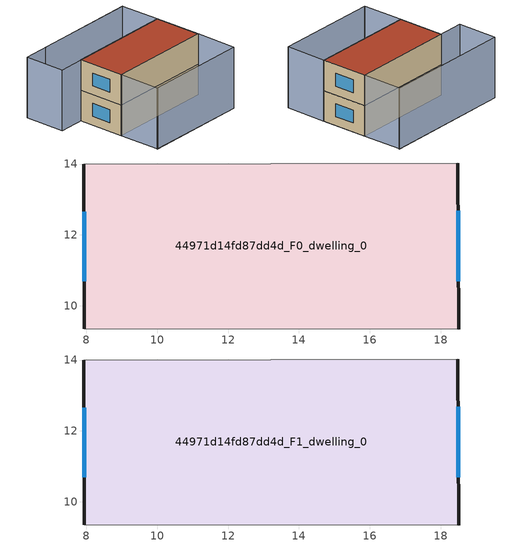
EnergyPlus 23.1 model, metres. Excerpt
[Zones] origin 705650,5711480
44971d14fd87dd4d_F0_dwelling_0
 floor ground (EU_floor_Construction): 18.49,14.03 18.51,9.34 7.94,9.35 7.93,13.99 z0
 wall outside (EU_wall_Construction): 18.51,9.34 18.49,14.03 / 7.93,13.99 7.94,9.35 z0:3
 wall adiabatic (EU_wall_Construction): 7.94,9.35 18.51,9.34 / 18.49,14.03 7.93,13.99 z0:3
 window (EU_Window_Construction): 18.5,10.7 18.5,12.67 / 7.93,12.65 7.94,10.69 z0.87:2.13
44971d14fd87dd4d_F1_dwelling_0
 floor to 44971d14fd87dd4d_F0_dwelling_0 (EU_floor_Construction): 18.49,14.03 18.51,9.34 7.94,9.35 7.93,13.99 z3
 wall outside (EU_wall_Construction): 18.51,9.34 18.49,14.03 / 7.93,13.99 7.94,9.35 z3:6
 wall adiabatic (EU_wall_Construction): 7.94,9.35 18.51,9.34 / 18.49,14.03 7.93,13.99 z3:6
 window (EU_Window_Construction): 18.5,10.7 18.5,12.67 / 7.93,12.65 7.94,10.69 z3.87:5.13
 roof outside (EU_roof_Construction): 18.51,9.34 18.49,14.03 7.93,13.99 7.94,9.35 z6
shading: 7.91,5.23 18.51,5.23 / 18.51,18.03 7.88,18 / 7.94,9.35 18.51,9.34 / 18.51,9.34 18.51,5.22 / 18.51,5.22 7.94,5.23 / 7.94,5.23 7.94,9.35 / 18.5,14.03 5.31,13.98 / 5.31,13.98 5.3,17.99 / 5.3,17.99 18.48,18.04 / 18.48,18.04 18.5,14.03 z0:6
[Building]
EU S2 Campaign: North Axis=0; Terrain=City; Solar Distribution=FullExterior
[Site:Location]
London: Latitude=51.5; Longitude=-0.5; Time Zone=0; Elevation=25
[SizingPeriod:WeatherFileDays]
AnnualSizingPeriod: Begin Month=1; Begin Day of Month=1; End Month=12; End Day of Month=31; Day of Week for Start Day=Monday; Use Weather File Daylight Saving Period=No; Use Weather File Rain and Snow Indicators=No
[MATERIAL]
EU_InternalMass_Material: Roughness=MediumRough; Thickness=0.1; Conductivity=1; Density=1800; Specific Heat=900; Thermal Absorptance=0.9; Solar Absorptance=0.7; Visible Absorptance=0.7
[MATERIAL:NOMASS] Roughness=MediumRough; Thermal Absorptance=0.9; Solar Absorptance=0.7; Visible Absorptance=0.7
Name | Thermal Resistance
EU_wall_NoMass | 0.724719
EU_roof_NoMass | 2.98947
EU_floor_NoMass | 2.39157
[WINDOWMATERIAL:SIMPLEGLAZINGSYSTEM]
EU_Window_SimpleGlazing: UFactor=2.63425; Solar Heat Gain Coefficient=0.76; Visible Transmittance=0.76
[CONSTRUCTION]
EU_wall_Construction: EU_wall_NoMass
EU_roof_Construction: EU_roof_NoMass
EU_floor_Construction: EU_floor_NoMass
EU_Window_Construction: EU_Window_SimpleGlazing
EU_InternalMass_Construction: EU_InternalMass_Material
[ZONE] Type=1; Multiplier=1; Ceiling Height=autocalculate; Volume=147.853; Floor Area=autocalculate; Part of Total Floor Area=Yes
44971d14fd87dd4d_F0_dwelling_0; 44971d14fd87dd4d_F1_dwelling_0
[INTERNALMASS] Construction=EU_InternalMass_Construction; Surface Area=49.2842
Name | Zone or ZoneList
44971d14fd87dd4d_F0_dwelling_0_EU_InternalMass | 44971d14fd87dd4d_F0_dwelling_0
44971d14fd87dd4d_F1_dwelling_0_EU_InternalMass | 44971d14fd87dd4d_F1_dwelling_0
[OTHEREQUIPMENT] Fuel Type=Electricity; Design Level Calculation Method=Watts/Area; Power per Zone Floor Area=1; Fraction Latent=0; Fraction Radiant=0; Fraction Lost=0; Carbon Dioxide Generation Rate=0; EndUse Subcategory=EU_Step8_InternalGains
Name | Zone or ZoneList or Space or SpaceList | Schedule
EU_Step8_InternalGain_44971d14fd87dd4d_F0_dwelling_0_f000 | 44971d14fd87dd4d_F0_dwelling_0 | EU_Step8_GainSchedule_44971d14fd87dd4d_F0_dwelling_0_f000
EU_Step8_InternalGain_44971d14fd87dd4d_F1_dwelling_0_f000 | 44971d14fd87dd4d_F1_dwelling_0 | EU_Step8_GainSchedule_44971d14fd87dd4d_F1_dwelling_0_f000
[ZONEVENTILATION:DESIGNFLOWRATE] Schedule=EU_AlwaysOn; Design Flow Rate Calculation Method=AirChanges/Hour; Air Changes per Hour=0.418135; Ventilation Type=Natural; Fan Pressure Rise=0; Fan Total Efficiency=1; Constant Term Coefficient=1; Temperature Term Coefficient=0; Velocity Term Coefficient=0; Velocity Squared Term Coefficient=0; Minimum Indoor Temperature=-100; Maximum Indoor Temperature=100; Delta Temperature=-100; Minimum Outdoor Temperature=-100; Maximum Outdoor Temperature=100; Maximum Wind Speed=40
Name | Zone or ZoneList or Space or SpaceList
EU_ConstantAir_44971d14fd87dd4d_F0_dwelling_0 | 44971d14fd87dd4d_F0_dwelling_0
EU_ConstantAir_44971d14fd87dd4d_F1_dwelling_0 | 44971d14fd87dd4d_F1_dwelling_0
[HVACTEMPLATE:THERMOSTAT] Constant Heating Setpoint=20; Constant Cooling Setpoint=50
EU_HeatOnly_44971d14fd87dd4d_F0_dwelling_0; EU_HeatOnly_44971d14fd87dd4d_F1_dwelling_0
[HVACTEMPLATE:ZONE:IDEALLOADSAIRSYSTEM] System Availability Schedule=EU_AlwaysOn; Maximum Heating Supply Air Temperature=50; Minimum Cooling Supply Air Temperature=13; Maximum Heating Supply Air Humidity Ratio=0.0156; Minimum Cooling Supply Air Humidity Ratio=0.0077; Heating Limit=NoLimit; Cooling Limit=NoLimit; Heating Availability Schedule=EU_AlwaysOn; Cooling Availability Schedule=EU_CoolingOff; Dehumidification Control Type=ConstantSensibleHeatRatio; Cooling Sensible Heat Ratio=0.7; Dehumidification Setpoint=60; Humidification Control Type=None; Humidification Setpoint=30; Outdoor Air Method=None; Outdoor Air Flow Rate per Person=0.00944; Outdoor Air Flow Rate per Zone Floor Area=0; Outdoor Air Flow Rate per Zone=0; Demand Controlled Ventilation Type=None; Outdoor Air Economizer Type=NoEconomizer; Heat Recovery Type=None; Sensible Heat Recovery Effectiveness=0.7; Latent Heat Recovery Effectiveness=0.65
Name | Template Thermostat
44971d14fd87dd4d_F0_dwelling_0 | EU_HeatOnly_44971d14fd87dd4d_F0_dwelling_0
44971d14fd87dd4d_F1_dwelling_0 | EU_HeatOnly_44971d14fd87dd4d_F1_dwelling_0
[SIZING:ZONE] Zone Cooling Design Supply Air Temperature Input Method=SupplyAirTemperature; Zone Cooling Design Supply Air Temperature=13; Zone Heating Design Supply Air Temperature Input Method=SupplyAirTemperature; Zone Heating Design Supply Air Temperature=50; Zone Cooling Design Supply Air Humidity Ratio=0.008; Zone Heating Design Supply Air Humidity Ratio=0.008; Cooling Design Air Flow Method=DesignDay; Cooling Design Air Flow Rate=0; Cooling Minimum Air Flow per Zone Floor Area=0.000762; Cooling Minimum Air Flow=0; Cooling Minimum Air Flow Fraction=0.2; Heating Design Air Flow Method=DesignDay; Heating Design Air Flow Rate=0; Heating Maximum Air Flow per Zone Floor Area=0.002032; Heating Maximum Air Flow=0.141576; Heating Maximum Air Flow Fraction=0.3; Account for Dedicated Outdoor Air System=No; Dedicated Outdoor Air System Control Strategy=NeutralSupplyAir; Dedicated Outdoor Air Low Setpoint Temperature for Design=autosize; Dedicated Outdoor Air High Setpoint Temperature for Design=autosize; Zone Load Sizing Method=Sensible Load Only No Latent Load; Zone Latent Cooling Design Supply Air Humidity Ratio Input Method=HumidityRatioDifference; Zone Cooling Design Supply Air Humidity Ratio Difference=0.005; Zone Latent Heating Design Supply Air Humidity Ratio Input Method=HumidityRatioDifference; Zone Humidification Design Supply Air Humidity Ratio Difference=0.005
44971d14fd87dd4d_F0_dwelling_0; 44971d14fd87dd4d_F1_dwelling_0
[SCHEDULE:CONSTANT]
Name | Hourly Value
EU_AlwaysOn | 1
EU_CoolingOff | 0
[SCHEDULE:FILE] Column Number=1; Rows to Skip at Top=0; Number of Hours of Data=8760; Column Separator=Comma; Interpolate to Timestep=No; Minutes per Item=60; Adjust Schedule for Daylight Savings=Yes
Name | File
EU_Step8_GainSchedule_44971d14fd87dd4d_F0_dwelling_0_f000 | ../../schedules/44971d14fd87dd4d/44971d14fd87dd4d_F0_dwelling_0_f000_gain.csv
EU_Step8_GainSchedule_44971d14fd87dd4d_F1_dwelling_0_f000 | ../../schedules/44971d14fd87dd4d/44971d14fd87dd4d_F1_dwelling_0_f000_gain.csv
